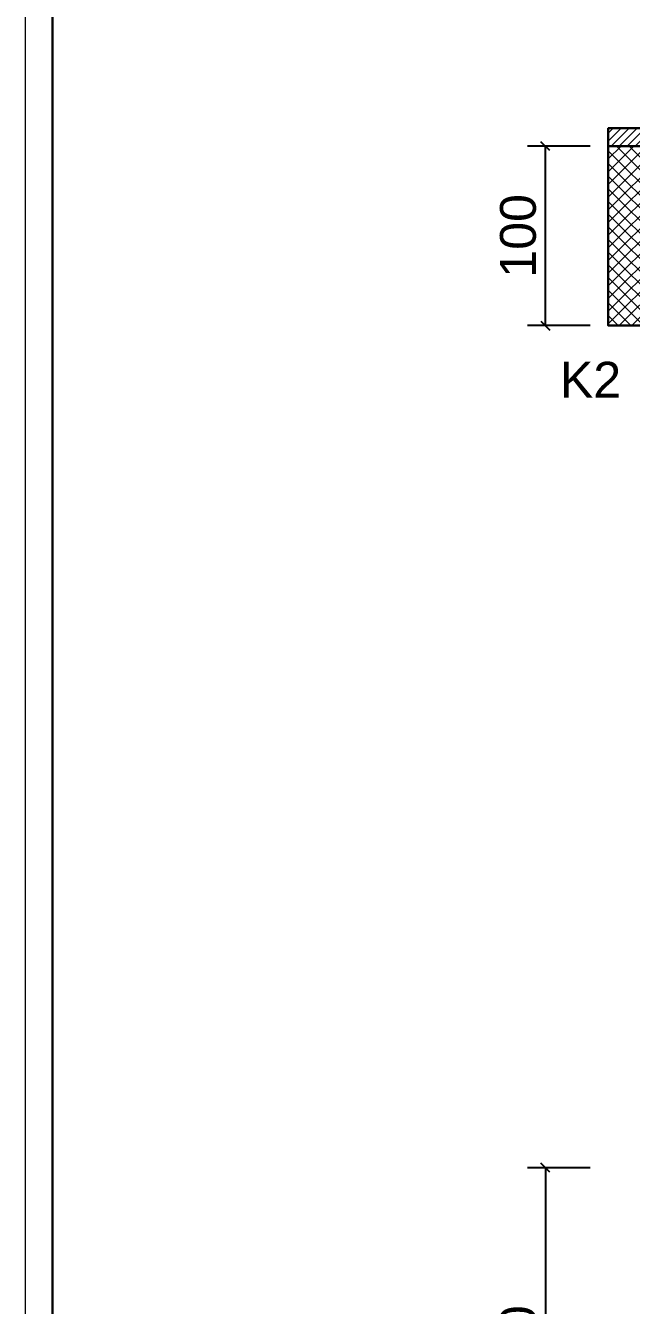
# Model space of a CAD drawing. Header units: millimetres. Extents: x -10 to 1564, y -8 to 383.
# Drawn here: x -10.43 to -3.68, y 13.99 to 28.26 of the extents above; entities that cross this region are included whole.
import ezdxf
from ezdxf.enums import TextEntityAlignment as Align

# ---------------------------------------------------------------- set-up
doc = ezdxf.new("R2010")
doc.units = ezdxf.units.MM
doc.header["$MEASUREMENT"] = 0
doc.layers.get('0').update_dxf_attribs({"lineweight": 5})
for name, color, linetype, lineweight in [('ars', 11, 'Continuous', 0), ('KOL', 1, 'Continuous', 30), ('KOP', 7, 'Continuous', 20), ('KOP GARIS', 1, 'Continuous', 30), ('not', 7, 'Continuous', 20), ('U', 6, 'Continuous', 20)]:
    doc.layers.add(name, color=color, linetype=linetype, lineweight=lineweight)
doc.styles.add('BOLD', font='arial.ttf')
doc.styles.get("Standard").update_dxf_attribs({"font": 'arial.ttf'})
doc.dimstyles.new('SK-50', dxfattribs={"dimscale": 0, "dimtxt": 0.4, "dimasz": 0.1, "dimexe": 0.2, "dimexo": 0, "dimgap": 0.1, "dimtad": 1, "dimdec": 0, "dimlfac": 50, "dimzin": 0, "dimdsep": 46, "dimtxsty": 'Standard', "dimblk": 'OBLIQUE', "dimcen": 0.09, "dimclrd": 256, "dimclre": 256, "dimclrt": 256, "dimadec": 0, "dimazin": 0, "dimtfac": 1, "dimtdec": 0, "dimtofl": 0, "dimtmove": 0, "dimatfit": 3, "dimldrblk": 'OBLIQUE', "dimfxl": 0, "dimtolj": 1, "dimtzin": 0, "dimarcsym": 0})

# ---------------------------------------------------------------- blocks, each defined once
blk = doc.blocks.new('k2')
at = {"layer": 'ars'}
h = blk.add_hatch(dxfattribs=at)
h.set_pattern_fill('_USER', color=256, scale=0.05, angle=45, double=1, pattern_type=0)
h.set_pattern_definition([(45, (0, -5.1), (-0.03535534, 0.03535534), []), (135, (0, -5.1), (-0.03535534, -0.03535534), [])])
h.paths.add_polyline_path([(-0.25, -0.5), (0.25, -0.5), (0.25, 0.5), (-0.25, 0.5)])
at = {"layer": 'KOL'}
blk.add_lwpolyline([(-0.25, -0.5), (0.25, -0.5), (0.25, 0.5), (-0.25, 0.5)], close=True, dxfattribs=at)
blk = doc.blocks.new('_Oblique')
at = {"color": 0, "linetype": 'ByBlock', "lineweight": -2}
blk.add_line((-0.5, -0.5), (0.5, 0.5), dxfattribs=at)
blk = doc.blocks.new('*D232')
at = {"layer": 'Defpoints', "color": 0}
for p in [(-4.635, 26.914), (-4.135, 26.914), (-4.135, 24.914)]:
    blk.add_point(p, dxfattribs=at)
at = {"layer": 'U', "lineweight": -2}
for p, q in [((-4.135, 26.914), (-4.835, 26.914)), ((-4.635, 24.914), (-4.635, 26.914)), ((-4.135, 24.914), (-4.835, 24.914))]:
    blk.add_line(p, q, dxfattribs=at)
at = {"layer": 'U', "lineweight": -2, "xscale": 0.1, "yscale": 0.1, "zscale": 0.1}
for p, rotation in [((-4.635, 26.914), 90), ((-4.635, 24.914), 270)]:
    blk.add_blockref('_Oblique', p, dxfattribs=dict(at, rotation=rotation))
at = {"layer": 'U', "insert": (-4.939, 25.914), "char_height": 0.4, "attachment_point": 5, "rotation": 90}
blk.add_mtext('\\A1;100', dxfattribs=at)
blk = doc.blocks.new('*D236')
at = {"layer": 'Defpoints', "color": 0}
for p in [(-4.135, 15.523), (-4.635, 11.523), (-4.135, 11.523)]:
    blk.add_point(p, dxfattribs=at)
at = {"layer": 'U', "lineweight": -2}
for p, q in [((-4.135, 15.523), (-4.835, 15.523)), ((-4.635, 15.523), (-4.635, 11.523)), ((-4.135, 11.523), (-4.835, 11.523))]:
    blk.add_line(p, q, dxfattribs=at)
at = {"layer": 'U', "lineweight": -2, "xscale": 0.1, "yscale": 0.1, "zscale": 0.1}
for p, rotation in [((-4.635, 15.523), 90), ((-4.635, 11.523), 270)]:
    blk.add_blockref('_Oblique', p, dxfattribs=dict(at, rotation=rotation))
at = {"layer": 'U', "insert": (-4.939, 13.523), "char_height": 0.4, "attachment_point": 5, "rotation": 90}
blk.add_mtext('\\A1;200', dxfattribs=at)
blk = doc.blocks.new('KOP A3 DED')
blk.add_lwpolyline([(-21, 29.697), (21, 29.697), (21, 0), (-21, 0), (-21, 29.697)])
at = {"layer": 'KOP GARIS'}
blk.add_lwpolyline([(-20.8, 29.497), (20.8, 29.497), (20.8, 0.2), (-20.8, 0.2)], close=True, dxfattribs=at)
at = {"layer": 'KOP', "style": 'BOLD'}
for tag, p in [('JUDUL1', (15.9445, 4.0923)), ('JUDUL2', (15.9445, 3.7473)), ('JUDUL3', (15.9445, 3.4272)), ('NO', (17.2146, 1.1006)), ('REFF', (17.207, 0.7266)), ('FILE', (17.1894, 0.3359))]:
    blk.add_attdef(tag, p, '', height=0.12, dxfattribs=at)
for tag, p in [('SCALE1', (18.1706, 1.9482)), ('DATE', (19.9002, 1.7571)), ('NAME', (16.3626, 1.7379)), ('SCALE2', (18.1692, 1.7325)), ('SCALE3', (18.17, 1.521))]:
    blk.add_attdef(tag, text='', height=0.12, dxfattribs=at).set_placement(p, align=Align.MIDDLE_CENTER)

msp = doc.modelspace()

# ---------------------------------------------------------------- hatches: boundary and pattern name
at = {"layer": 'ars'}
h = msp.add_hatch(dxfattribs=at)
h.set_pattern_fill('ANSI31', color=256, scale=0.5, angle=180, style=0)
h.set_pattern_definition([(225, (-974.792275, 766.07319), (0.0441941738, -0.0441941738), [])])
h.paths.add_polyline_path([(-3.935, 26.914), (-2.605, 26.914), (-2.605, 27.114), (-3.935, 27.114)])

# ---------------------------------------------------------------- linework, layer by layer
at = {"layer": 'KOL'}
msp.add_lwpolyline([(-3.935, 26.914), (-2.605, 26.914), (-2.605, 27.114), (-3.935, 27.114)], close=True, dxfattribs=at)

# ---------------------------------------------------------------- block references
at = {"xscale": 1.5, "yscale": 1.5, "zscale": 1.5}
msp.add_blockref('KOP A3 DED', (21.07, -8.284), dxfattribs=at)
at = {"layer": 'KOL', "xscale": 2, "yscale": 2, "zscale": 2, "rotation": 180}
msp.add_blockref('k2', (-3.435, 25.914), dxfattribs=at)

# ---------------------------------------------------------------- texts
at = {"layer": 'not', "insert": (-4.542, 24.11), "char_height": 0.4, "attachment_point": 7}
msp.add_mtext_dynamic_manual_height_columns('\\pi0.06714;K2', width=0.74738, gutter_width=1, heights=[0], dxfattribs=at)

# ---------------------------------------------------------------- dimensions: what is measured, and where the dimension line sits
at = {"layer": 'U'}
for base, p1, p2, angle, picture, middle in [((-4.635, 26.914), (-4.135, 24.914), (-4.135, 26.914), 90, '*D232', (-4.635, 25.914)), ((-4.635, 11.523), (-4.135, 15.523), (-4.135, 11.523), 270, '*D236', (-4.635, 13.523))]:
    dim = msp.add_linear_dim(base=base, p1=p1, p2=p2, angle=angle, dimstyle='SK-50', override={"dimscale": 1}, dxfattribs=at)
    dim.commit()
    dim.dimension.update_dxf_attribs({"geometry": picture, "text_midpoint": middle, "dimtype": 160})

doc.saveas('drawing.dxf')
